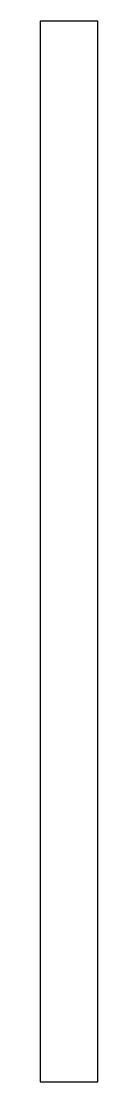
# Model space of a CAD drawing. Extents: x 27 to 52, y 22 to 480.
import ezdxf

# ---------------------------------------------------------------- set-up
doc = ezdxf.new("R2010")
doc.units = 0
doc.layers.get('0').update_dxf_attribs({"linetype": 'CONTINUOUS'})

msp = doc.modelspace()

# ---------------------------------------------------------------- linework, layer by layer
msp.add_lwpolyline([(26.71, 22), (51.71, 22), (51.71, 480), (26.71, 480)], close=True)

doc.saveas('drawing.dxf')
